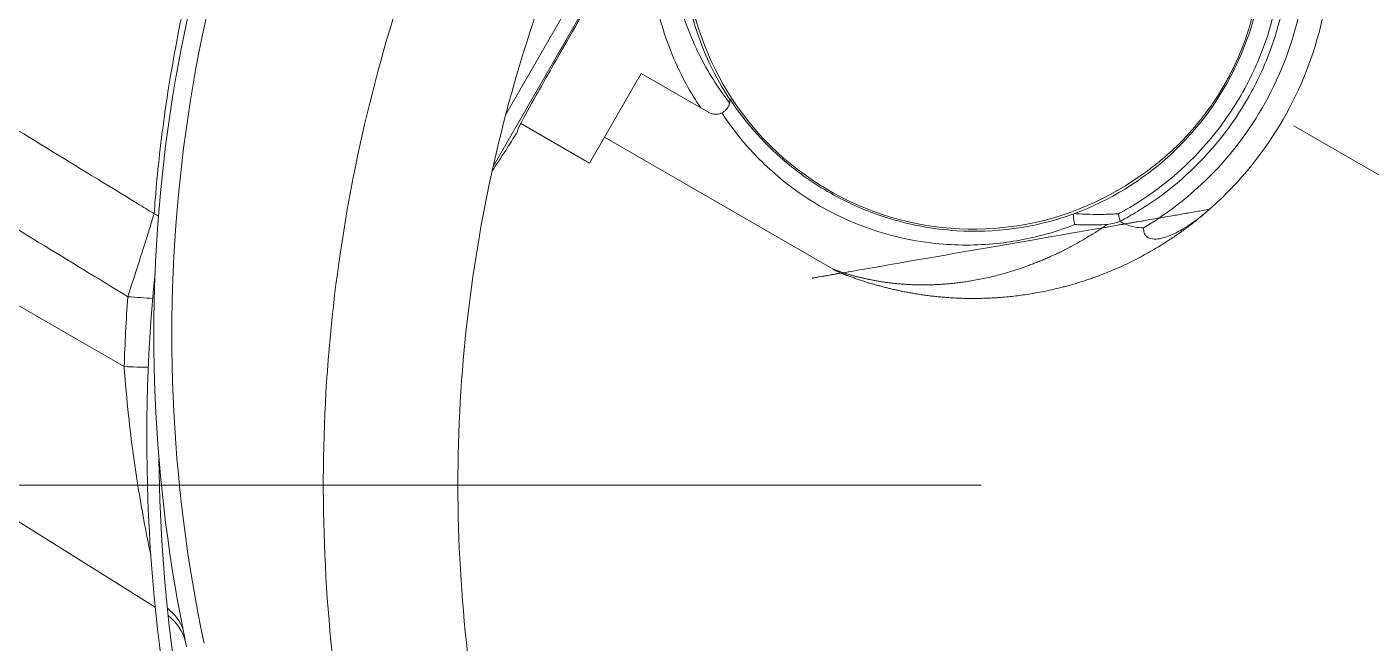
# Model space of a CAD drawing. Extents: x 0 to 216, y -4 to 280.
# Drawn here: x 150.7 to 160.02, y 143.1 to 147.37 of the extents above; entities that cross this region are included whole.
import ezdxf

# ---------------------------------------------------------------- set-up
doc = ezdxf.new("R2010")
doc.units = 0
doc.header["$LTSCALE"] = 10
doc.header["$MEASUREMENT"] = 0
doc.layers.add('CADdetails-3-FINE', color=11, linetype='CONTINUOUS', lineweight=5)
doc.layers.add('CADdetails-5-MEDIUM', color=4, linetype='CONTINUOUS', lineweight=18)

msp = doc.modelspace()

# ---------------------------------------------------------------- linework, layer by layer
at = {"layer": 'CADdetails-3-FINE'}
for p, q in [((153.9310809015394, 146.4051233798372), (155.4410664147154, 149.0204950073501)), ((154.9572259113879, 147.0491253394948), (154.5984808101923, 146.4277605972583)), ((154.9572259113879, 147.0491253394947), (155.3705672578128, 146.8104826018692)), ((148.2249908150802, 146.8358452362059), (151.3734773879467, 145.0180656658216)), ((155.370567257813, 146.810482601869), (155.4232093745409, 146.7800896616055)), ((154.5984808101923, 146.4277605972583), (154.1230131766617, 146.7022719634681)), ((154.7026474768591, 146.6081825563801), (156.288828627163, 145.6924004422686)), ((147.6382872765255, 145.819644898449), (151.5879596225498, 143.3516156993345)), ((157.3153187154128, 144.1971651926704), (147.9263716415353, 144.1971651926704))]:
    msp.add_line(p, q, dxfattribs=at)
for centre, radius, start, end in [((157.2597197626619, 147.9704950073501), 1.999999999999999, 194.2200444276827, 305.3756816478367), ((157.2597197626619, 147.9704950073501), 2.007272389825633, 328.5448164070069, 331.4551835929924), ((156.4971619604962, 146.0532443605121), 0.4166666666666666, 240.0000000000001, 248.3105497695698), ((162.9913355472395, 144.661345091233), 11.62333333333347, 175.8490922708724, 178.2413140354924), ((151.4756209843626, 143.0287532035856), 0.333333333333337, 13.67190911105316, 52.69269424613097)]:
    msp.add_arc(centre, radius, start, end, dxfattribs=at)
for centre, major_axis, ratio, start_param, end_param in [((151.414607618917, 145.8136384296996), (-0.3317078666880949, 0.03287859924547216), 0.9213254916589525, 4.174272970673004, 4.282157171488191), ((151.3884171902632, 145.5085009611877), (0.3324589544040228, -0.02412788319962547), 0.01522377317783356, 4.743801792204572, 5.294868067516001), ((151.3634027710389, 145.0238822486053), (0.3331763165842457, -0.01023001361022293), 0.01652176799332441, 4.743138973420487, 5.274544221646352), ((151.4650462672632, 143.0927800138354), (0.3302613898213179, 0.04515003327134423), 0.9520178083513494, 0.1892107755127341, 0.7689744358887847)]:
    msp.add_ellipse(centre, major_axis=major_axis, ratio=ratio, start_param=start_param, end_param=end_param, dxfattribs=at)
for points, knots in [([(156.0593249353813, 153.8352584774759), (155.8915462034886, 153.721216456743), (155.660338171464, 153.5572437523016), (155.0549296299375, 153.0719680970028), (154.6592394083332, 152.7188098968996), (153.9764066869602, 151.9791199421067), (153.6897888177889, 151.6292688357044), (153.2858171033988, 151.0566958708737), (153.1543781757339, 150.8559796785386), (152.7116094580945, 150.1237706598901), (152.4413616569091, 149.5637034388994), (152.1065852308045, 148.6880053735343), (152.0021880631198, 148.3623872964572), (151.7673861335927, 147.5002935660247), (151.6817828399062, 147.0001097762756), (151.6067473188866, 146.3973483176237), (151.5908204402883, 146.2182294349725), (151.5804881967058, 146.0776856872839)], [1.774679938491199e-14, 1.774679938491199e-14, 1.774679938491199e-14, 1.774679938491199e-14, 1.259429204004632, 1.259429204004632, 2.862646832651584, 2.862646832651584, 4.01880362727478, 4.01880362727478, 4.607715980591855, 4.607715980591855, 6.113837947625107, 6.113837947625107, 7.03234868725774, 7.03234868725774, 8.676237386119892, 8.676237386119892, 9.551106172674782, 9.551106172674782, 9.551106172674782, 9.551106172674782]), ([(154.1007600589035, 146.6477622755907), (154.0976358608007, 146.6495660322064), (154.1069626259239, 146.6713306112797), (154.1502917094631, 146.7550949978792), (154.1844701551765, 146.8173907466538), (154.2856101145862, 146.9979045233622), (154.357616016267, 147.1245138783215), (154.5422572270807, 147.4474215737748), (154.6580976681862, 147.6490910704951), (154.9390109615324, 148.1372679986851), (155.1066440849702, 148.4280630534715), (155.4582665582202, 149.03745758062), (155.639132822776, 149.3506251107202), (155.986227831017, 149.9509537679835), (156.1489553666931, 150.2320721045247), (156.3942243955587, 150.6545342774361), (156.4852319665774, 150.8108585739452), (156.6443729475234, 151.0823354768115), (156.7089658507621, 151.1912976716814), (156.7974824073219, 151.3350265941705), (156.8215672159765, 151.3700214617243), (156.8257600575639, 151.3676007235047)], [-6.714390992526337, -6.714390992526337, -6.714390992526337, -6.714390992526337, -6.240705360365075, -6.240705360365075, -5.75973596689524, -5.75973596689524, -5.172935087186945, -5.172935087186945, -4.500048146262147, -4.500048146262147, -3.700528036058638, -3.700528036058638, -2.879478419854726, -2.879478419854726, -2.054937615373791, -2.054937615373791, -1.457711857858325, -1.457711857858325, -0.8104402655811603, -0.8104402655811603, -0.1742207501342609, -0.1742207501342609, -0.1742207501342609, -0.1742207501342609]), ([(155.570727116864, 146.8445497103184), (155.5593384505562, 146.8592707293738), (155.5481629576873, 146.8741201022982), (155.4609548429514, 146.99328898238), (155.3949588878922, 147.1038600958832), (155.3402435520563, 147.2202790901443), (155.2844408514698, 147.3390116937207), (155.2403478372146, 147.4638596776296), (155.1598828628394, 147.8022576924365), (155.1441335103409, 148.024846319546), (155.1807111863241, 148.3537732953631), (155.2002187699163, 148.4562614751448), (155.2281733947361, 148.5577994621555)], [-1.586376105968903, -1.586376105968903, -1.586376105968903, -1.586376105968903, -1.537325261238359, -1.537325261238359, -1.196304309809852, -1.196304309809852, -1.196304309809852, -0.8485062061223874, -0.8485062061223874, -0.2920292402224446, -0.2920292402224446, -0.04334860089348255, -0.04334860089348255, -0.04334860089348255, -0.04334860089348255]), ([(155.5732088470475, 146.866367396753), (155.468580076893, 147.0249864665457), (155.3878014103675, 147.195992314187), (155.2773885383322, 147.5478851552245), (155.2458871994913, 147.7307402736233), (155.2352049896533, 148.0947256745809), (155.253208120999, 148.2749473812442), (155.2969201444268, 148.4539066811645)], [-1.434633957575909, -1.434633957575909, -1.434633957575909, -1.434633957575909, -0.9657979792944222, -0.9657979792944222, -0.5079137464869559, -0.5079137464869559, -0.07553337546945497, -0.07553337546945497, -0.07553337546945497, -0.07553337546945497]), ([(155.0480790782992, 148.3263742971213), (155.0440484231722, 148.3024981152252), (155.0404260711359, 148.2786509284685), (155.0043742568494, 148.0118091024159), (155.0137924101125, 147.7741317065042), (155.0873254779829, 147.4118225188912), (155.1295538030604, 147.2779007298923), (155.184677313393, 147.1499895355392), (155.235688627718, 147.0316204748339), (155.297764400651, 146.9183559447066), (155.3705672578128, 146.8104826018693)], [0.23754070588566, 0.23754070588566, 0.23754070588566, 0.23754070588566, 0.2920292402224446, 0.2920292402224446, 0.8485062061223874, 0.8485062061223874, 1.196304309809852, 1.196304309809852, 1.196304309809852, 1.518156787669727, 1.518156787669727, 1.518156787669727, 1.518156787669727]), ([(159.2487213827617, 148.3103691300404), (159.2830602286786, 148.108615287992), (159.2865625748234, 147.9026226492888), (159.2311986081274, 147.4954318868915), (159.1724020659781, 147.2967459085169), (158.9729392768718, 146.8736899186334), (158.8164710991521, 146.6610396293954), (158.4307727883502, 146.3068228203282), (158.2051891496742, 146.1689725382221), (157.9598809483732, 146.0780320148306)], [-2.140561351889003, -2.140561351889003, -2.140561351889003, -2.140561351889003, -1.671353140948961, -1.671353140948961, -1.200140635272575, -1.200140635272575, -0.6019701682272978, -0.6019701682272978, -0.002171880473498589, -0.002171880473498589, -0.002171880473498589, -0.002171880473498589]), ([(159.4023124810026, 148.0460756400726), (159.403668825285, 148.00627467311), (159.4039178674036, 147.966427980651), (159.3982894112544, 147.7056427992285), (159.3591346426701, 147.4852999753244), (159.2424627042949, 147.1451850723177), (159.1849087437345, 147.0186978888756), (159.1157517403651, 146.8989144453462), (159.0465947369953, 146.7791310018168), (158.9658306031567, 146.6660442181654), (158.7296184261234, 146.3949459041306), (158.5583733273668, 146.2508654679125), (158.3353409634194, 146.1155984912172), (158.30070819446, 146.0958908218049), (158.2655613738607, 146.0771649669429)], [-2.195209026480315, -2.195209026480315, -2.195209026480315, -2.195209026480315, -2.101891591189629, -2.101891591189629, -1.584166239734325, -1.584166239734325, -1.26058789507476, -1.26058789507476, -1.26058789507476, -0.937009550415175, -0.937009550415175, -0.4192841989598386, -0.4192841989598386, -0.3259667637405207, -0.3259667637405207, -0.3259667637405207, -0.3259667637405207]), ([(158.2783006801008, 146.02583414503), (158.318499182154, 146.046888526151), (158.3580543959495, 146.0691955423386), (158.5903087575255, 146.2098469364026), (158.7656189922425, 146.3572015836319), (159.0074189188394, 146.6345649858639), (159.0900880183713, 146.7502860439723), (159.1608619345284, 146.8728700626014), (159.231635850686, 146.9954540812306), (159.2905186770004, 147.1249081505848), (159.4098224661295, 147.4729947307619), (159.4497802166468, 147.6984951711833), (159.4554607162083, 147.9699590455108), (159.4550015520124, 148.0153683736346), (159.4531359298962, 148.0607084881986)], [0.3153485193937375, 0.3153485193937375, 0.3153485193937375, 0.3153485193937375, 0.4192841989598386, 0.4192841989598386, 0.937009550415175, 0.937009550415175, 1.26058789507476, 1.26058789507476, 1.26058789507476, 1.584166239734325, 1.584166239734325, 2.101891591189629, 2.101891591189629, 2.205827270827099, 2.205827270827099, 2.205827270827099, 2.205827270827099]), ([(159.5737648149463, 147.9437720156889), (159.5719049116292, 147.7766053497587), (159.5518514362657, 147.6096680174979), (159.4625798605173, 147.224859390199), (159.3780428386863, 147.0105899216998), (159.2641131643777, 146.8132579373078), (159.1501834900694, 146.6159259529159), (159.006889198009, 146.4355800102004), (158.7182709390472, 146.1658642441169), (158.5837243279493, 146.0650279426048), (158.4398850784482, 145.9798347024012)], [-0.5124731928313996, -0.5124731928313996, -0.5124731928313996, -0.5124731928313996, -0.2956416312489484, -0.2956416312489484, 0, 0, 0, 0.2956416312489484, 0.2956416312489484, 0.5124731928314006, 0.5124731928314006, 0.5124731928314006, 0.5124731928314006]), ([(151.5804881967058, 146.0776856872839), (151.5422964642773, 146.1010336559343), (151.5041049107899, 146.1243819178776), (151.0449282031859, 146.4051027131135), (150.6239646488884, 146.6625106482404), (150.2030232949819, 146.9199549501913), (149.8487702266616, 147.1366132400961), (149.494532881884, 147.3532972869774), (149.0192539410798, 147.6440697032717), (148.8981982298151, 147.7181349608018), (148.7771443957674, 147.7922032915369)], [-3.130671978572491, -3.130671978572491, -3.130671978572491, -3.130671978572491, -3.028283657497448, -3.028283657497448, -1.899652328047396, -1.899652328047396, -1.899652328047396, -0.9498261640236979, -0.9498261640236979, -0.6252165639680377, -0.6252165639680377, -0.6252165639680377, -0.6252165639680377]), ([(159.2509233983028, 147.7831235009508), (159.2493608553698, 147.7629063581625), (159.2474476358589, 147.7422899330427), (159.2405919342982, 147.6798406001896), (159.2345278946057, 147.6367855512633), (159.218319276792, 147.5463000050433), (159.2082057215989, 147.4989096605954), (159.1786247913155, 147.3846246314369), (159.1555220552898, 147.3089512806175), (159.1070312618303, 147.1854262471983), (159.0885441881978, 147.1425347648346), (159.0538058067721, 147.0699261091491), (159.0388935870392, 147.0406251620433), (159.0229953734668, 147.0113278856776)], [1.016385210226727, 1.016385210226727, 1.016385210226727, 1.016385210226727, 1.110529307296119, 1.110529307296119, 1.295617525178806, 1.295617525178806, 1.480705743061492, 1.480705743061492, 1.713018584976576, 1.713018584976576, 1.829175005934118, 1.829175005934118, 1.906271910980129, 1.906271910980129, 1.906271910980129, 1.906271910980129]), ([(158.897560168117, 146.1082708515998), (158.9148637598889, 146.1234894930699), (158.931956478059, 146.1389504456358), (159.1291279994373, 146.3223603616536), (159.2842983986568, 146.5171680688108), (159.4074627640478, 146.7304950073501), (159.5306271294389, 146.9438219458894), (159.6217503530802, 147.1756073071075), (159.6820022389686, 147.4380678115328), (159.6868454166504, 147.4606008117684), (159.6913733918104, 147.4831956867569)], [-0.323310910105034, -0.323310910105034, -0.323310910105034, -0.323310910105034, -0.2956416312489484, -0.2956416312489484, 0, 0, 0, 0.2956416312489484, 0.2956416312489484, 0.3233109101050325, 0.3233109101050325, 0.3233109101050325, 0.3233109101050325]), ([(148.4826102277891, 147.2820551480339), (148.6037338587989, 147.2081077091828), (148.724859386472, 147.1341633772196), (149.2004125009321, 146.8438658436273), (149.5548543385116, 146.627535988669), (149.9093120170567, 146.411232094069), (150.3304964991466, 146.1542089024847), (150.7517033473348, 145.8972223647378), (151.2481179616386, 145.5944081252062), (151.3233045370437, 145.5485456822855), (151.398491807171, 145.502684378404)], [0.6252165639680071, 0.6252165639680071, 0.6252165639680071, 0.6252165639680071, 0.9498261640236979, 0.9498261640236979, 1.899652328047396, 1.899652328047396, 1.899652328047396, 3.028283657497448, 3.028283657497448, 3.229735102181834, 3.229735102181834, 3.229735102181834, 3.229735102181834]), ([(155.5732088470475, 146.866367396753), (155.5731967585987, 146.8626456633251), (155.5729768924134, 146.8589158553087), (155.5721296345944, 146.8515953824734), (155.5715201810415, 146.8480424441119), (155.5707271168544, 146.8445497103136)], [-0.06953327585825882, -0.06953327585825882, -0.06953327585825882, -0.06953327585825882, -0.06093973047505344, -0.06093973047505344, -0.05262557112397362, -0.05262557112397362, -0.05262557112397362, -0.05262557112397362]), ([(155.5732088470475, 146.866367396753), (155.573211417149, 146.8671586672665), (155.5732046598616, 146.8679654661443), (155.573177066394, 146.8692812411814), (155.5731629846396, 146.8697794545892), (155.5731448514321, 146.8702839808145)], [0.9499172787840718, 0.9499172787840718, 0.9499172787840718, 0.9499172787840718, 1.053761484276276, 1.053761484276276, 1.115829332011185, 1.115829332011185, 1.115829332011185, 1.115829332011185]), ([(157.9563867459647, 146.0767406719906), (157.6766806942783, 145.9752908975582), (157.3991167290433, 145.9444218801292), (156.9783518668987, 145.9703624451767), (156.813753671071, 146.0015132077153), (156.5424406873326, 146.0877775860219), (156.4287924436121, 146.1348557190381), (156.1949754526956, 146.2592432199857), (156.0848665681967, 146.3331446296035), (155.8236435332533, 146.5467372780734), (155.6852966933088, 146.700223247006), (155.5731448514321, 146.8702839808145)], [-2.340453594162107, -2.340453594162107, -2.340453594162107, -2.340453594162107, -1.671297699526425, -1.671297699526425, -1.228796483937923, -1.228796483937923, -0.908865004845727, -0.908865004845727, -0.5637662188396478, -0.5637662188396478, -0.02619979933487295, -0.02619979933487295, -0.02619979933487295, -0.02619979933487295]), ([(158.9720206619077, 146.9230370953559), (158.9545975830993, 146.8946202003447), (158.9366783284172, 146.8670553656763), (158.8911665787721, 146.8006667170325), (158.8632650022553, 146.7632107004431), (158.7805345820404, 146.6594539247481), (158.7265509058543, 146.6016096930431), (158.6423676324723, 146.5188493413708), (158.606383167883, 146.4863955734271), (158.5361246950881, 146.4271157255301), (158.501869948803, 146.4003365886437), (158.4512150908831, 146.3631747105049), (158.4343173527495, 146.3512096012454), (158.4175900649695, 146.3397478279768)], [1.984390942803191, 1.984390942803191, 1.984390942803191, 1.984390942803191, 2.061487847849202, 2.061487847849202, 2.177644268806745, 2.177644268806745, 2.409957110721829, 2.409957110721829, 2.595045328604515, 2.595045328604515, 2.780133546487201, 2.780133546487201, 2.874277643556593, 2.874277643556593, 2.874277643556593, 2.874277643556593]), ([(155.5707271168444, 146.8445497103437), (155.5687665304179, 146.8359150921164), (155.5656686979942, 146.8275786161866), (155.5576561946768, 146.8125070479838), (155.5529235107033, 146.8057537829659), (155.538933276697, 146.7902731362092), (155.5287822972409, 146.7825980618148), (155.5063838553469, 146.7715546113715), (155.4944439481765, 146.7682047399525), (155.4712914362435, 146.7661104103032), (155.4602777288553, 146.7669272743398), (155.4406943493084, 146.771680916606), (155.4321426819904, 146.7750586623584), (155.4238638070153, 146.7797142865689), (155.4235358678181, 146.779901160624), (155.4232093745409, 146.7800896616055)], [-0.3638644323604525, -0.3638644323604525, -0.3638644323604525, -0.3638644323604525, -0.3442646321942824, -0.3442646321942824, -0.3261287523485011, -0.3261287523485011, -0.2983187749689792, -0.2983187749689792, -0.2712537957255028, -0.2712537957255028, -0.2470636725158872, -0.2470636725158872, -0.2268027255401645, -0.2268027255401645, -0.2259632189293028, -0.2259632189293028, -0.2259632189293028, -0.2259632189293028]), ([(155.5162594496621, 146.7764331800967), (155.573975060207, 146.6880933969614), (155.6391577166055, 146.6031266080686), (155.7975012727927, 146.4286657980028), (155.8937624020957, 146.3401071388535), (156.0697874956788, 146.2089740858159), (156.1424589808446, 146.1616454439609), (156.3815672035839, 146.0272630740705), (156.5554219809742, 145.9606013867789), (156.7247587740681, 145.9190379952834), (156.816085381028, 145.8966220545437), (156.9066949393127, 145.8810927914323), (157.1404194300321, 145.8565410486115), (157.2826033440183, 145.8568789579456), (157.5443845825848, 145.8841706390533), (157.6642397628123, 145.9073388516656), (157.8434207524306, 145.9588300353848), (157.9036054586688, 145.9790720218926), (157.9633779516298, 146.0022792621895)], [9.454983212409346, 9.454983212409346, 9.454983212409346, 9.454983212409346, 9.72783257394649, 9.72783257394649, 10.04074921387597, 10.04074921387597, 10.23837601370266, 10.23837601370266, 10.66787175527339, 10.66787175527339, 10.66787175527339, 10.8995071138081, 10.8995071138081, 11.27012368746362, 11.27012368746362, 11.58701483340083, 11.58701483340083, 11.74869525826928, 11.74869525826928, 11.74869525826928, 11.74869525826928]), ([(153.9243826897887, 146.3749753752684), (153.9506231087869, 146.4114576571245), (153.9882862930399, 146.469530098902), (154.043277955933, 146.5557299330271), (154.070851129107, 146.5996284508097), (154.1007600589035, 146.6477622755907)], [0.02029176476392563, 0.02029176476392563, 0.02029176476392563, 0.02029176476392563, 0.0602242683794234, 0.0602242683794234, 0.09338009950193898, 0.09338009950193898, 0.09338009950193898, 0.09338009950193898]), ([(151.5804881967058, 146.0776856872839), (151.5766605787435, 146.0643620796351), (151.5717854290281, 146.0479986219776), (151.5567666752006, 145.998675887651), (151.5452160948935, 145.9616462533139), (151.5149666411282, 145.8657988996491), (151.4951923604581, 145.8038556887074), (151.4499864144609, 145.6627684896451), (151.4241618132294, 145.5824584612337), (151.398491807171, 145.502684378404)], [0, 0, 0, 0, 0.04083746986502041, 0.04083746986502041, 0.1061774216490531, 0.1061774216490531, 0.1911193589682956, 0.1911193589682956, 0.2891751967321384, 0.2891751967321384, 0.2891751967321384, 0.2891751967321384]), ([(156.3431720973772, 145.6660774285981), (156.3431720973449, 145.6660774286108), (156.3671822807403, 145.6564046450434), (156.4403250778851, 145.6293789964435), (156.49244870903, 145.61146789676), (156.6515511843343, 145.563773129497), (156.767978345528, 145.5366772202922), (157.0305743771073, 145.4969316079479), (157.1796422376472, 145.4870625550158), (157.4857736518727, 145.4960760196855), (157.6430925501927, 145.5148639417283), (158.0300917554912, 145.6016729388228), (158.2624642314081, 145.6874190354024), (158.6291465703141, 145.8965152138454), (158.7674590383558, 145.993845911691), (158.897560168117, 146.1082708515998)], [-11.40323993228992, -11.40323993228992, -11.40323993228992, -11.40323993204189, -11.2592061739569, -11.2592061739569, -11.08395614912333, -11.08395614912333, -10.75354508736113, -10.75354508736113, -10.36454105503583, -10.36454105503583, -9.975532609805953, -9.975532609805953, -9.420295985326193, -9.420295985326193, -9.07365390047334, -9.07365390047334, -9.07365390047334, -9.07365390047334]), ([(157.9633779516298, 146.0022792621895), (157.9633361875196, 146.0024040911258), (157.9632945458384, 146.0025291315262), (157.9618386765223, 146.0069210777341), (157.9605706411901, 146.0114203549773), (157.9583747402253, 146.0207153680508), (157.957451243589, 146.0254874445797), (157.9553926469202, 146.0390200284632), (157.9547052412058, 146.0477769715403), (157.9547110331148, 146.0635788364174), (157.9552761785267, 146.0705768981877), (157.9563867473516, 146.0767406706849)], [-0.0003283435580652769, -0.0003283435580652769, -0.0003283435580652769, -0.0003283435580652769, 0, 0, 0.01118516848144439, 0.01118516848144439, 0.02233698565384751, 0.02233698565384751, 0.04248280465258163, 0.04248280465258163, 0.06066126052798296, 0.06066126052798296, 0.06066126052798296, 0.06066126052798296]), ([(158.2655613738607, 146.0771649669429), (158.2493746921693, 146.076151511581), (158.233177405571, 146.075315430772), (158.1830778177853, 146.0732651699105), (158.1491492532743, 146.0726341689541), (158.115208302471, 146.0727223041968), (158.0820176529239, 146.0728084911151), (158.0488151246216, 146.0735824178821), (157.9970364476223, 146.075815483813), (157.9784565594441, 146.0768230101485), (157.9598809483766, 146.0780320149637)], [-0.2843316780254378, -0.2843316780254378, -0.2843316780254378, -0.2843316780254378, -0.2447437424564045, -0.2447437424564045, -0.1619422170658631, -0.1619422170658631, -0.1619422170658631, -0.08097110853293157, -0.08097110853293157, -0.03564893171972477, -0.03564893171972477, -0.03564893171972477, -0.03564893171972477]), ([(158.2655613738607, 146.0771649669429), (158.2655768844718, 146.07707776435), (158.2655924747123, 146.0769903836067), (158.2662850245124, 146.0731206071583), (158.2671087224146, 146.0690158367439), (158.2690151849902, 146.0603350698264), (158.2700919933436, 146.0557816399887), (158.2733523930094, 146.0428556088645), (158.2757342440973, 146.0342829624073), (158.2783006801008, 146.02583414503)], [-0.04376508407731971, -0.04376508407731971, -0.04376508407731971, -0.04376508407731971, -0.04349526204968464, -0.04349526204968464, -0.03183984084640298, -0.03183984084640298, -0.02025968725258923, -0.02025968725258923, 0, 0, 0, 0]), ([(158.897560168117, 146.1082708515998), (158.7995370631836, 146.0220587801731), (158.7109237933025, 145.9647722656942), (158.6008638598512, 145.9160752236872), (158.5677828555222, 145.9062517156511), (158.5218018428627, 145.9005671036262), (158.504361778824, 145.9008275019441), (158.4771320568889, 145.9081002266781), (158.4670829219733, 145.9135566087686), (158.452454208347, 145.928053687624), (158.4476727430201, 145.9362192899721), (158.4409612640216, 145.9559514965452), (158.4396519876998, 145.9677038856904), (158.4398850784482, 145.9798347024012)], [0, 0, 0, 0, 0.2986258233624633, 0.2986258233624633, 0.4522429260329834, 0.4522429260329834, 0.551752346625441, 0.551752346625441, 0.6307465839772479, 0.6307465839772479, 0.6996808814045906, 0.6996808814045906, 0.7795405479480334, 0.7795405479480334, 0.7795405479480334, 0.7795405479480334]), ([(158.1885233561329, 146.0029096556162), (158.1842044443397, 145.9999473765816), (158.1798855423672, 145.9970039117603), (157.9686990803436, 145.8539859897077), (157.7591995355347, 145.7546421133918), (157.4144104050188, 145.6429099637437), (157.275463491449, 145.613319529129), (157.0071079528266, 145.5821649504114), (156.8774829997387, 145.5806727814333), (156.6507813458186, 145.5994953143833), (156.550965217468, 145.6169293005361), (156.415346673054, 145.6509868724586), (156.3710846809529, 145.6643373316896), (156.3091128656465, 145.6848863037546), (156.2888286271339, 145.692400442279), (156.288828627163, 145.6924004422686)], [9.408697711033932, 9.408697711033932, 9.408697711033932, 9.408697711033932, 9.420295985326193, 9.420295985326193, 9.975532609805953, 9.975532609805953, 10.36454105503583, 10.36454105503583, 10.75354508736113, 10.75354508736113, 11.08395614912333, 11.08395614912333, 11.2592061739569, 11.2592061739569, 11.40323993205441, 11.40323993228992, 11.40323993228992, 11.40323993228992]), ([(157.9633779516298, 146.0022792621895), (157.9792259676801, 146.0016143611387), (157.9950754741146, 146.0010948004777), (158.0450332589983, 145.9999235386217), (158.0791417644314, 145.9998088295162), (158.1132339487679, 146.0004085299713), (158.1383418637179, 146.0008501921386), (158.1634409042381, 146.0016794325775), (158.1885233561329, 146.0029096556162)], [0.04334525633423505, 0.04334525633423505, 0.04334525633423505, 0.04334525633423505, 0.08097110853293157, 0.08097110853293157, 0.1619422170658631, 0.1619422170658631, 0.1619422170658631, 0.2215751137550811, 0.2215751137550811, 0.2215751137550811, 0.2215751137550811]), ([(158.2792255266245, 146.0232577230617), (158.2498196771026, 146.0159031262473), (158.2204130851771, 146.0092642419447), (158.1902379032354, 146.0032494210315), (158.18938060511, 146.0030792003099), (158.1885233561329, 146.0029096556162)], [0.006003554801369122, 0.006003554801369122, 0.006003554801369122, 0.006003554801369122, 0.07919684145403066, 0.07919684145403066, 0.08133724017195038, 0.08133724017195038, 0.08133724017195038, 0.08133724017195038]), ([(158.4398850784482, 145.9798347024012), (158.4199379218414, 145.9802817824706), (158.4008670659771, 145.9820782154726), (158.3569484959833, 145.9895676174614), (158.3315621193976, 145.9968637997559), (158.2979191547072, 146.012322247619), (158.288363084459, 146.0174703279078), (158.2792255266245, 146.0232577230617)], [0.5817703256826288, 0.5817703256826288, 0.5817703256826288, 0.5817703256826288, 0.6572319517555766, 0.6572319517555766, 0.7649659985785018, 0.7649659985785018, 0.8097781259211764, 0.8097781259211764, 0.8097781259211764, 0.8097781259211764]), ([(151.3734773879464, 145.0180656658216), (151.3813755528236, 144.9053584573263), (151.391449903804, 144.792139327961), (151.4226091253267, 144.5015791098856), (151.4467554962434, 144.326420209011), (151.500340748581, 143.9978737192147), (151.5300032435734, 143.8440391216907), (151.5576357568791, 143.7127859494966)], [0, 0, 0, 0, 0.3053350891357874, 0.3053350891357874, 0.7938712317530474, 0.7938712317530474, 1.285585276796923, 1.285585276796923, 1.285585276796923, 1.285585276796923])]:
    msp.add_open_spline(points, degree=3, knots=knots, dxfattribs=at)
for points in [[(157.9598809490412, 146.0780320149204), (157.9587177239409, 146.0776007847414), (157.9575524639922, 146.0771701417032), (157.9563867459647, 146.0767406719906)], [(158.2792255266245, 146.0232577230617), (158.2788742980501, 146.0241040169784), (158.2785653173839, 146.0249629477458), (158.2783006801008, 146.02583414503)]]:
    msp.add_open_spline(points, degree=3, dxfattribs=at)
at = {"layer": 'CADdetails-5-MEDIUM'}
for p, q in [((154.018799469188, 146.7658101591959), (156.682547297981, 151.3795567372164)), ((163.108385198324, 144.5937664436706), (159.4826255078131, 146.6870997770039))]:
    msp.add_line(p, q, dxfattribs=at)
for radius, start, end in [(11.71666666666668, 249.5180873445933, 125.6556726652079), (11.63333333333336, 350.3354053146047, 119.3313949077612), (11.71666666666668, 174.3443273347917, 209.4662313694419), (11.63333333333335, 180.6686050922408, 210.4819126554054)]:
    msp.add_arc((163.2468420541607, 144.5138283406834), radius, start, end, dxfattribs=at)
for points, knots in [([(158.770177697932, 155.1401633870111), (158.129008687031, 154.9318171321504), (157.5081223145526, 154.6609716243178), (155.9769297344114, 153.8074775940904), (155.1172096543662, 153.1347539696301), (153.7241435580399, 151.6434921151564), (153.1655841633183, 150.8489351491781), (152.1749324956686, 148.9183456710137), (151.8125142814777, 147.746748572277), (151.5147458242463, 145.3941691278608), (151.5639928644407, 144.2154785279218), (151.8058337770876, 143.0775658728853)], [0, 0, 0, 0, 1.521416045954547, 1.521416045954547, 3.955681719481824, 3.955681719481824, 6.126427829934357, 6.126427829934357, 8.852581567662659, 8.852581567662659, 11.4778907723166, 11.4778907723166, 11.4778907723166, 11.4778907723166]), ([(151.9268556382835, 143.1029439343895), (151.6889140657283, 144.2276760576037), (151.6408380744297, 145.3922062122345), (151.935779770276, 147.7163640949161), (152.2939808554015, 148.873690769405), (153.2726986317273, 150.7808598187817), (153.8244328725493, 151.5658098026089), (155.2004067363277, 153.0392709656384), (156.049538467028, 153.7041109996794), (157.5619804111052, 154.548162657025), (158.1752864611458, 154.816182285177), (158.8087105825844, 155.0226663500539)], [-11.4778907723166, -11.4778907723166, -11.4778907723166, -11.4778907723166, -8.852581567662659, -8.852581567662659, -6.126427829934357, -6.126427829934357, -3.955681719481824, -3.955681719481824, -1.521416045954547, -1.521416045954547, 0, 0, 0, 0]), ([(163.2479001513111, 154.2906610186914), (162.9883607181764, 154.2765848018391), (162.7336006164144, 154.2526300040956), (161.7259112725997, 154.1212098976932), (160.9720799688571, 153.933911821724), (159.5254701587892, 153.3919077879767), (158.8326568209854, 153.0373077491396), (157.5458693875312, 152.1796759034246), (156.950780208793, 151.6758496505774), (156.1560043496922, 150.8280911558569), (155.9072967020818, 150.5301826833452), (155.4462166452815, 149.9086006684181), (155.2338489978306, 149.5849172464079), (155.0412513533122, 149.2513283406834), (154.8486537087933, 148.917739434959), (154.674519466274, 148.5719819463197), (154.3667536792118, 147.8618838964886), (154.2331111978192, 147.4975425192866), (153.8963187346678, 146.3853671876305), (153.7575369899776, 145.6180917149026), (153.6581997412209, 144.0748851854032), (153.6975137683071, 143.2975912153661), (153.9514294111623, 141.7737883536098), (154.1661401711642, 141.0273022564162), (154.5561716923589, 140.0889076323488), (154.662806279852, 139.8563015134801), (154.7803856350361, 139.6244956626755)], [-7.611724295686044, -7.611724295686044, -7.611724295686044, -7.611724295686044, -7.044451445914703, -7.044451445914703, -5.283338584436024, -5.283338584436024, -3.522225722957351, -3.522225722957351, -1.761112861478679, -1.761112861478679, -0.8805564307393396, -0.8805564307393396, 0, 0, 0, 0.8805564307393385, 0.8805564307393385, 1.761112861478677, 1.761112861478677, 3.522225722957354, 3.522225722957354, 5.283338584436031, 5.283338584436031, 7.044451445914708, 7.044451445914708, 7.611724295685893, 7.611724295685893, 7.611724295685893, 7.611724295685893]), ([(158.7411581432327, 135.4430882174291), (158.9163947682741, 135.3419153047895), (159.1097236672949, 135.2373791473105), (159.5531024402244, 135.0183548244565), (159.8075902333546, 134.904214683092), (160.341677260679, 134.692783238981), (160.6213031620625, 134.595583868725), (161.2023305180116, 134.4220655500478), (161.527568617593, 134.3403291074482), (162.2118368178631, 134.2075454563901), (162.5708684575682, 134.1565871218615), (163.3004132875444, 134.0943158308516), (163.6714270689681, 134.0829892761181), (164.4017835430038, 134.1004274618709), (164.7611229427221, 134.1291829277303), (165.8647383471994, 134.2731134503403), (166.6185696509417, 134.4604115263096), (168.0651794610101, 135.0024155600569), (168.7579927988136, 135.3570155988939), (170.0447802322678, 136.214647444609), (170.639869411006, 136.7184736974562), (171.4346452701066, 137.5662321921767), (171.6833529177172, 137.8641406646884), (172.1444329745175, 138.4857226796155), (172.3568006219682, 138.8094061016257), (172.7419959110055, 139.4765839130745), (172.916130153525, 139.8223414017139), (173.2238959405872, 140.5324394515449), (173.3575384219796, 140.8967808287469), (173.6943308851312, 142.008956160403), (173.8331126298212, 142.776231633131), (173.9324498785779, 144.3194381626304), (173.8931358514919, 145.0967321326674), (173.6392202086365, 146.6205349944237), (173.4245094486348, 147.3670210916173), (172.9973492353561, 148.3947453292075), (172.842582499429, 148.7203201108738), (172.492506174269, 149.3615464640837), (172.2971901994206, 149.677190546584), (171.8784892644915, 150.277859257038), (171.6548422324026, 150.5633106105207), (171.1977141172442, 151.0895124294274), (170.9643092317474, 151.3303086646436), (170.5235242817762, 151.7467339558508), (170.2995342072111, 151.9402974048769), (169.8493856917898, 152.2971146163165), (169.6232935332116, 152.4604374394379), (169.2119235191087, 152.7349025588667), (169.0247281016077, 152.8500622179649), (168.8494914765663, 152.9512351306045)], [20.02595056098264, 20.02595056098264, 20.02595056098264, 20.02595056098264, 20.68499440255061, 20.68499440255061, 21.42641236116246, 21.42641236116246, 22.1678303197743, 22.1678303197743, 22.95675170672095, 22.95675170672095, 23.74567309366761, 23.74567309366761, 24.53459448061426, 24.53459448061426, 25.32351586756091, 25.32351586756091, 27.08462872903959, 27.08462872903959, 28.84574159051827, 28.84574159051827, 30.60685445199694, 30.60685445199694, 31.48741088273628, 31.48741088273628, 32.36796731347562, 32.36796731347562, 33.24852374421496, 33.24852374421496, 34.1290801749543, 34.1290801749543, 35.89019303643297, 35.89019303643297, 37.65130589791164, 37.65130589791164, 39.41241875939032, 39.41241875939032, 40.20134014633697, 40.20134014633697, 40.99026153328363, 40.99026153328363, 41.77918292023028, 41.77918292023028, 42.56810430717693, 42.56810430717693, 43.30952226578877, 43.30952226578877, 44.05094022440062, 44.05094022440062, 44.70998406596859, 44.70998406596859, 44.70998406596859, 44.70998406596859]), ([(154.2329609764472, 138.6763283406835), (154.1092968948112, 138.8905208131481), (153.9931675915343, 139.1083936092758), (153.7085534907847, 139.6875445972716), (153.5549794806593, 140.0505621703776), (153.1496708486366, 141.1581373682798), (152.9562607692783, 141.9438025393368), (152.7443058575609, 143.5354088601782), (152.7255965471759, 144.3412306938463), (152.8622183419802, 145.9369384353242), (153.0174248670553, 146.7277266938944), (153.3783332117073, 147.8804766773071), (153.5200208408876, 148.2592666429368), (153.8453721934382, 149.0014317909412), (154.0290539426539, 149.3648176648011), (154.2329609764463, 149.7179950073501)], [25.96217206662159, 25.96217206662159, 25.96217206662159, 25.96217206662159, 26.48981822586781, 26.48981822586781, 27.35872030745976, 27.35872030745976, 29.22324622445675, 29.22324622445675, 31.08777214145374, 31.08777214145374, 32.95229805845073, 32.95229805845073, 33.88456101694922, 33.88456101694922, 34.81682397544772, 34.81682397544772, 34.81682397544772, 34.81682397544772])]:
    msp.add_open_spline(points, degree=3, knots=knots, dxfattribs=at)

doc.saveas('drawing.dxf')
